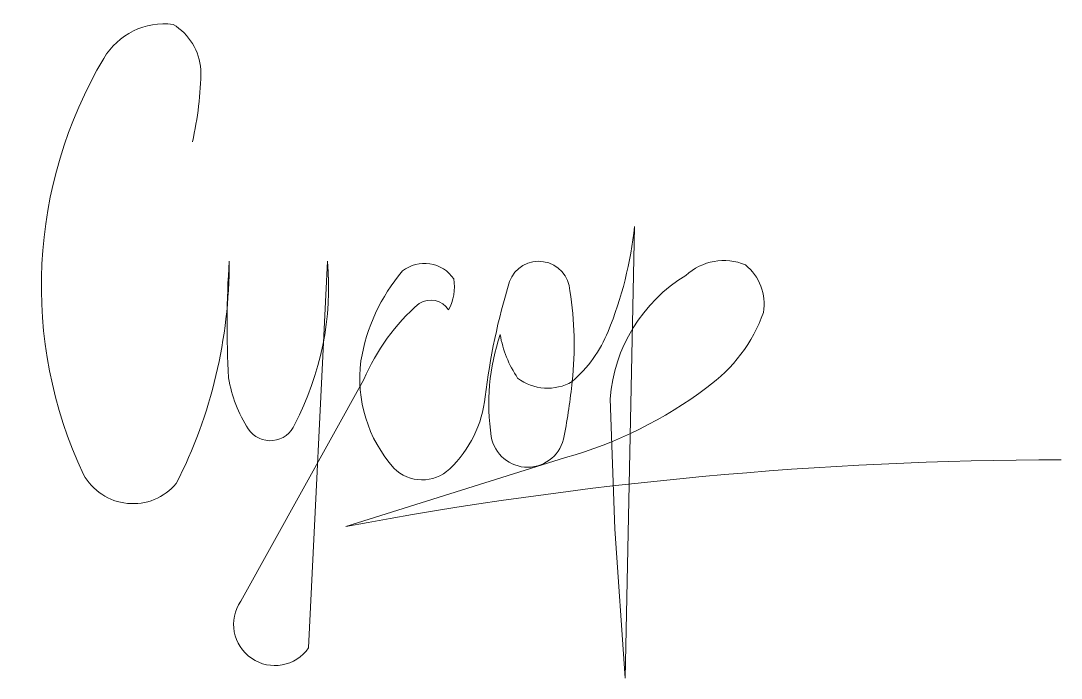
# Model space of a CAD drawing. Header units: millimetres. Extents: x 2.58 to 11.04, y 2.08 to 7.43.
import ezdxf

# ---------------------------------------------------------------- set-up
doc = ezdxf.new("R2010")
doc.units = ezdxf.units.MM
doc.layers.get('0').update_dxf_attribs({"color": 5})
doc.layers.add('Цвет линии', color=5, linetype='Continuous', lineweight=20)

# ---------------------------------------------------------------- blocks, each defined once
blk = doc.blocks.new('Подпись Сусорова')
at = {"layer": 'Цвет линии'}
blk.add_lwpolyline([(1.3934, 3.3764, 0.053537), (1.475, 4.0694, 0.243811), (1.2078, 4.5039, 0.300737), (0.5432, 4.1781, 0.248642), (0.3466, 0.1864, 0.524228), (1.2385, 0.0981, 0.118752), (1.7469, 2.2323, 0.031864), (1.7413, 1.1121, 0.103762), (1.9301, 0.6221, 0.601071), (2.3752, 0.6672, 0.144573), (2.689, 2.2323), (2.5084, -1.4776, -0.997645), (1.8583, -1.0296), (3.0384, 1.097, -0.113927), (3.5702, 1.8276, -0.402676), (3.8525, 1.7658, 0.164643), (3.9017, 2.0613, 0.437857), (3.4107, 2.138, 0.136935), (3.0105, 1.2753, 0.217327), (3.3267, 0.2469, 0.406791), (3.8628, 0.2385, 0.176346), (4.2038, 0.9308, -0.045084), (4.4369, 2.0363, -0.813919), (5.0168, 1.9467, -0.06575), (5.0378, 1.0769, -0.026353), (4.9604, 0.5552, -0.851211), (4.2618, 0.5499, -0.11853), (4.3467, 1.5273, 0.102771), (4.5149, 1.1103, 0.304685), (5.0378, 1.0769, 0.119148), (5.3828, 1.5581, 0.072293), (5.6358, 2.5662), (5.5461, -1.7689), (5.4465, -0.335), (5.4029, 0.912, -0.241632), (6.129, 2.0957, -0.293039), (6.7007, 2.1966, -0.27377), (6.874, 1.7409, -0.153902), (6.3307, 1.0207, -0.094357), (4.9744, 0.3483), (2.8671, -0.3126, -0.046124), (9.7316, 0.3262)], format="xyb", dxfattribs=at)

msp = doc.modelspace()

# ---------------------------------------------------------------- block references
at = {"xscale": 0.8475019621427513, "yscale": 0.8475019621427513, "zscale": 0.8475019621427513}
msp.add_blockref('Подпись Сусорова', (2.7935, 3.5819), dxfattribs=at)

doc.saveas('drawing.dxf')
